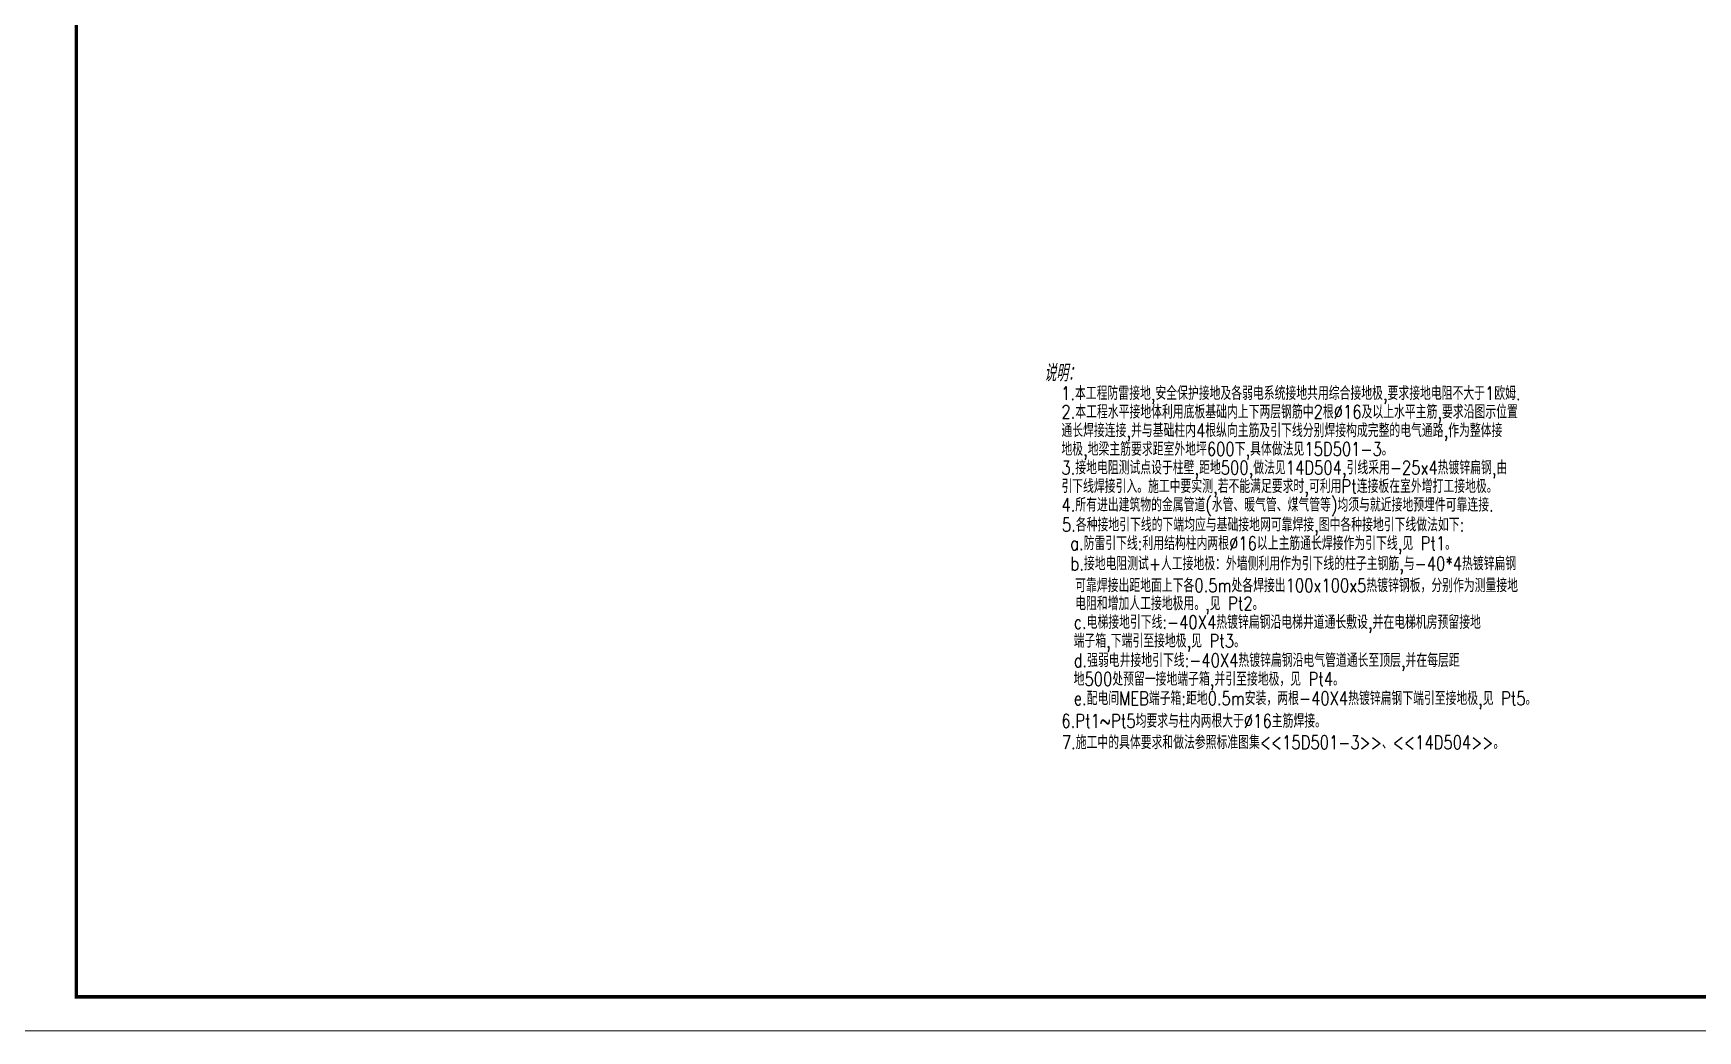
# Model space of a CAD drawing. Extents: x 3774419 to 4775970, y -926964 to 2266.
# Drawn here: x 4524895 to 4574072, y -808054 to -778591 of the extents above; entities that cross this region are included whole.
import ezdxf

# ---------------------------------------------------------------- set-up
doc = ezdxf.new("R2010")
doc.units = 0
doc.header["$LTSCALE"] = 1000
doc.header["$MEASUREMENT"] = 0
doc.layers.add('!!DIM-照明', color=7, linetype='CONTINUOUS')
doc.layers.add('DIM-照明', color=7, linetype='CONTINUOUS')
doc.layers.add('图框', color=147, linetype='CONTINUOUS', lineweight=20)
doc.styles.add('_TEL_DIM', font='SIMPLEX', dxfattribs={"width": 0.8, "height": 3.5, "bigfont": 'HZTXT'})
doc.styles.add('HZTXT', font='gbeitc.shx', dxfattribs={"width": 0.8, "height": 400, "bigfont": 'hztxt.shx'})

msp = doc.modelspace()

# ---------------------------------------------------------------- linework, layer by layer
at = {"layer": '图框'}
msp.add_lwpolyline([(4523669.6, -748653.6), (4607769.6, -748653.6), (4607769.6, -808053.6), (4523669.6, -808053.6)], close=True, dxfattribs=at)
msp.add_lwpolyline([(4523669.6, -748653.6), (4607769.6, -748653.6), (4607769.6, -808053.6), (4523669.6, -808053.6)], close=True, dxfattribs=at)
at = {"layer": '图框', "const_width": 100}
msp.add_lwpolyline([(4606769.6, -807053.6), (4606769.6, -749653.6), (4526169.6, -749653.6), (4526169.6, -807053.6)], close=True, dxfattribs=at)
msp.add_lwpolyline([(4606769.6, -807053.6), (4606769.6, -749653.6), (4526169.6, -749653.6), (4526169.6, -807053.6)], close=True, dxfattribs=at)

# ---------------------------------------------------------------- texts
at = {"layer": '!!DIM-照明', "style": '_TEL_DIM', "width": 0.8}
for s, p in [('1.本工程防雷接地,安全保护接地及各弱电系统接地共用综合接地极,要求接地电阻不大于1欧姆.', (4555262.1, -789423.1)), ('2.本工程水平接地体利用底板基础内上下两层钢筋中2根%%C16及以上水平主筋,要求沿图示位置', (4555271.3, -789972.7)), ('通长焊接连接,并与基础柱内4根纵向主筋及引下线分别焊接构成完整的电气通路,作为整体接', (4555271.3, -790522.2)), ('地极,地梁主筋要求距室外地坪600下,具体做法见15D501-3。', (4555271.3, -791071.8)), ('3.接地电阻测试点设于柱壁,距地500,做法见14D504,引线采用-25x4热镀锌扁钢,由', (4555271.3, -791621.4)), ('引下线焊接引入。施工中要实测,若不能满足要求时,可利用Pt连接板在室外增打工接地极。', (4555271.3, -792171)), ('4.所有进出建筑物的金属管道(水管、暖气管、煤气管等)均须与就近接地预埋件可靠连接.', (4555271.3, -792720.6)), ('5.各种接地引下线的下端均应与基础接地网可靠焊接,图中各种接地引下线做法如下:', (4555286.9, -793306.6)), ('a.防雷引下线:利用结构柱内两根%%C16以上主筋通长焊接作为引下线,见 Pt1。', (4555530.3, -793856.2)), ('b.接地电阻测试+人工接地极：外墙侧利用作为引下线的柱子主钢筋,与-40*4热镀锌扁钢', (4555538.5, -794454.7)), ('可靠焊接出距地面上下各0.5m处各焊接出100x100x5热镀锌钢板，分别作为测量接地', (4555679, -795101.2)), ('电阻和增加人工接地极用。,见 Pt2。', (4555679, -795634.2)), ('c.电梯接地引下线:-40X4热镀锌扁钢沿电梯井道通长敷设,并在电梯机房预留接地', (4555633, -796185.3)), ('端子箱,下端引至接地极,见 Pt3。', (4555633, -796737.5)), ('d.强弱电井接地引下线:-40X4热镀锌扁钢沿电气管道通长至顶层,并在每层距', (4555633.3, -797313.4)), ('地500处预留一接地端子箱,并引至接地极，见 Pt4。', (4555633.3, -797865.6)), ('e.配电间MEB端子箱:距地0.5m安装，两根-40X4热镀锌扁钢下端引至接地极,见 Pt5。', (4555633.3, -798435.9)), ('6.Pt1~Pt5均要求与柱内两根大于%%C16主筋焊接。', (4555269.8, -799103.4)), ('7.施工中的具体要求和做法参照标准图集<<15D501-3>>、<<14D504>>。', (4555283.5, -799737.2))]:
    msp.add_text(s, height=400, dxfattribs=at).set_placement(p)
at = {"layer": 'DIM-照明', "color": 7, "ltscale": 0.8, "style": 'HZTXT', "width": 0.7}
msp.add_text('说明：', height=500, dxfattribs=at).set_placement((4554764.1, -788874.5))

doc.saveas('drawing.dxf')
